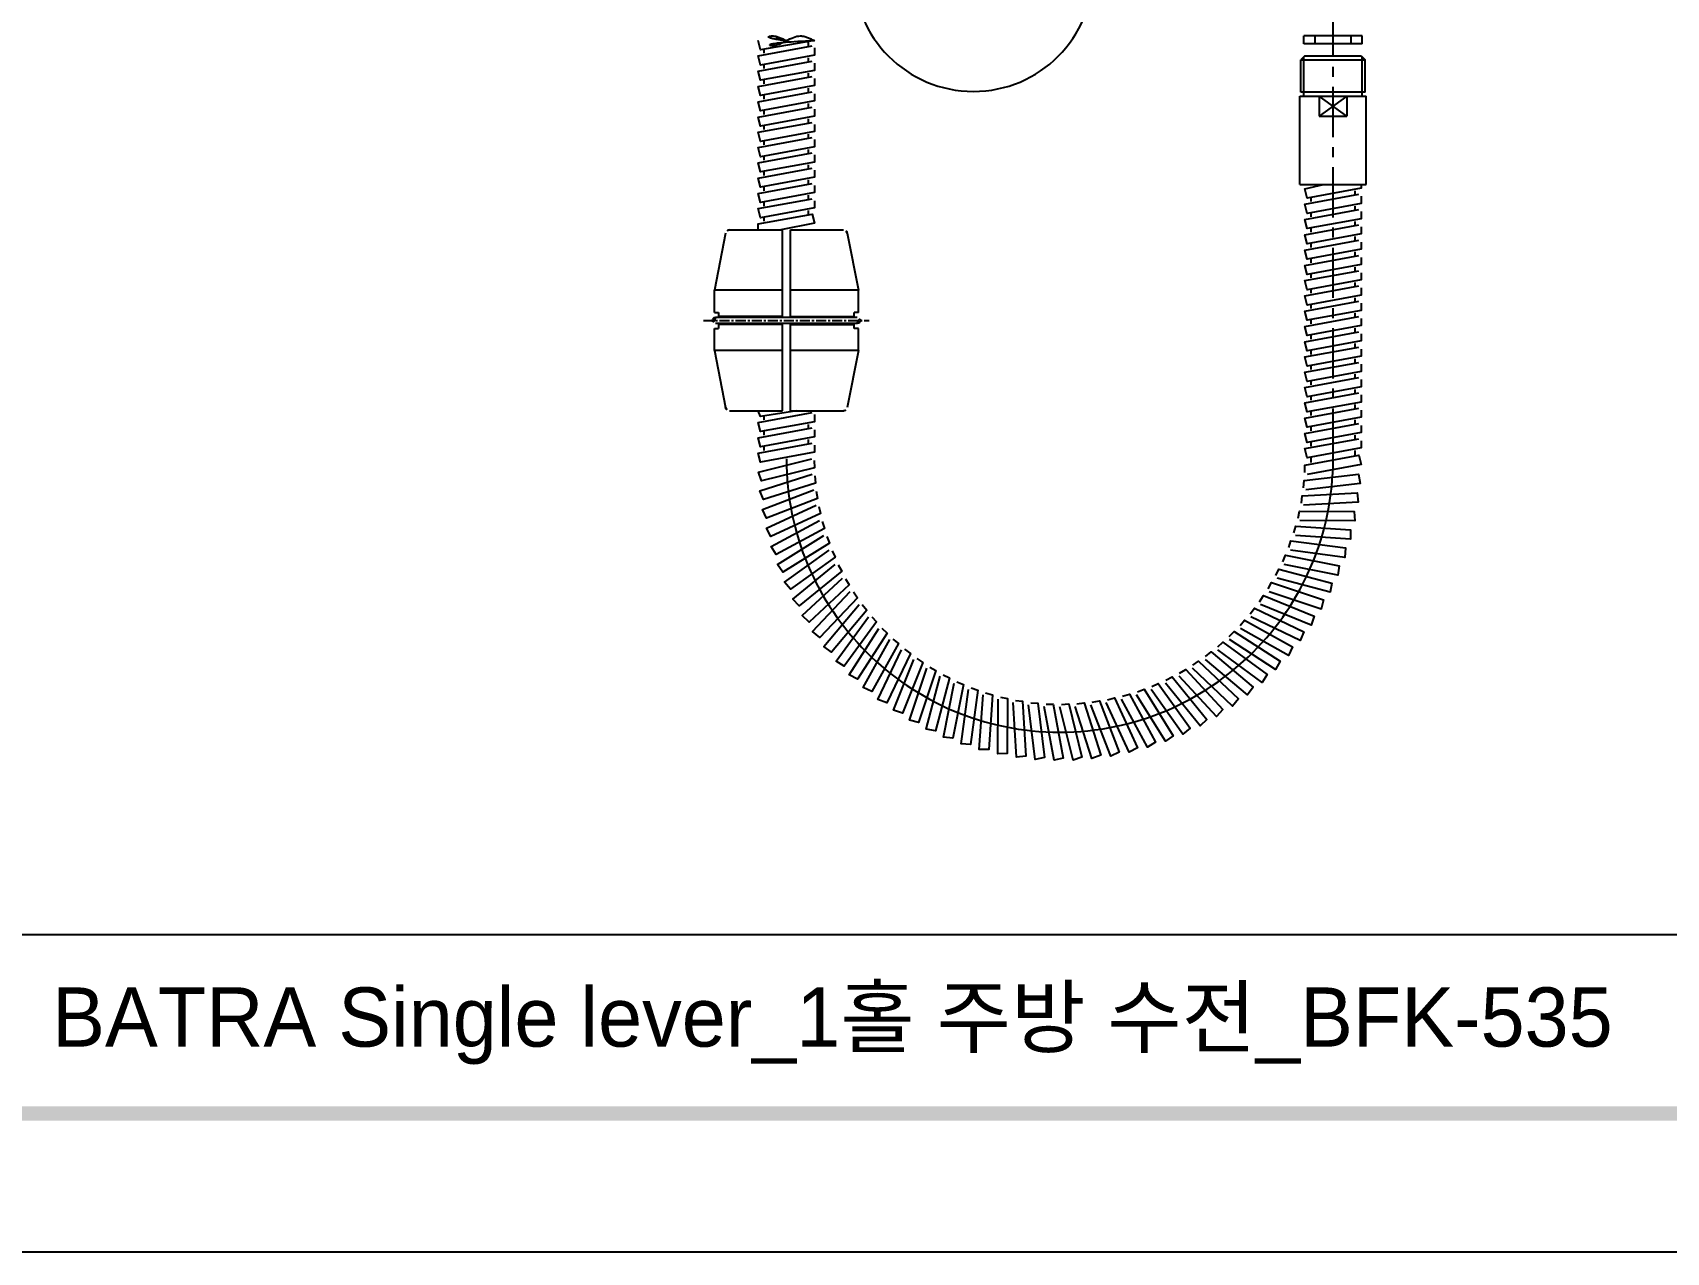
# Model space of a CAD drawing. Extents: x 16296660632 to 16296673174, y -37409619871 to -37409617131.
# Drawn here: x 16296672033.7 to 16296672440.2, y -37409618103.6 to -37409617800.2 of the extents above; entities that cross this region are included whole.
import ezdxf

# ---------------------------------------------------------------- set-up
doc = ezdxf.new("R2010")
doc.units = 0
doc.header["$LTSCALE"] = 10
doc.header["$MEASUREMENT"] = 0
doc.linetypes.add('CENTER', pattern=[2, 1.25, -0.25, 0.25, -0.25])
doc.linetypes.add('DIVIDE', pattern=[31.75, 12.7, -6.35, 0, -6.35, 0, -6.35])
doc.layers.get('0').update_dxf_attribs({"linetype": 'CONTINUOUS'})
for name, color, linetype in [('1', 7, 'CONTINUOUS'), ('17', 7, 'CONTINUOUS'), ('BODY', 7, 'CONTINUOUS')]:
    doc.layers.add(name, color=color, linetype=linetype)
doc.styles.add('Daelim Dimension', font='', dxfattribs={"height": 1})
doc.styles.get('Daelim Dimension').set_extended_font_data('나눔고딕')

msp = doc.modelspace()

# ---------------------------------------------------------------- hatches: boundary and pattern name
at = {"layer": '1'}
h = msp.add_hatch(dxfattribs=at)
h.set_pattern_fill('ANSI37', color=4, scale=10, style=0)
h.set_pattern_definition([(45, (16296650963.4751, -37409617016.5834), (-0.88388348, 0.88388348), []), (135, (16296650963.4751, -37409617016.5834), (-0.88388348, -0.88388348), [])])
h.paths.add_polyline_path([(16296672361.82608, -37409617800.931107), (16296672361.82608, -37409617802.931107), (16296672364.57608, -37409617802.931107), (16296672364.57608, -37409617800.931107)])
h.paths.add_polyline_path([(16296672350.07608, -37409617800.931107), (16296672350.07608, -37409617802.931107), (16296672352.82608, -37409617802.931107), (16296672352.82608, -37409617800.931107)])

# ---------------------------------------------------------------- linework, layer by layer
at = {"color": 5}
msp.add_line((16296671813.668039, -37409618024.490242), (16296672927.258329, -37409618024.490242), dxfattribs=at)
at = {"color": 2}
msp.add_lwpolyline([(16296671793.750851, -37409617131.239197), (16296673174.182779, -37409617131.239197), (16296673174.182779, -37409618103.587517), (16296671793.750851, -37409618103.587517)], close=True, dxfattribs=at)
at = {"ltscale": 0.5}
msp.add_lwpolyline([(16296671793.750851, -37409617131.239197), (16296673174.182779, -37409617131.239197), (16296673174.182779, -37409618103.587517), (16296671793.750851, -37409618103.587517)], close=True, dxfattribs=at)
at = {"color": 7, "linetype": 'DIVIDE', "ltscale": 0.5}
msp.add_open_spline([(16296672221.274429, -37409617802.171753), (16296672220.107759, -37409617801.571747), (16296672217.774429, -37409617800.371742), (16296672215.44109, -37409617801.571747), (16296672214.274429, -37409617802.171753)], degree=3, dxfattribs=at)
msp.add_spline([(16296672228.274429, -37409617802.171753), (16296672224.774429, -37409617800.971748), (16296672217.774429, -37409617803.371742), (16296672214.274429, -37409617802.171753)], degree=3, dxfattribs=at)
at = {"color": 5, "ltscale": 40}
msp.add_trace([(16296673157.80278, -37409618070.827553), (16296673154.265579, -37409618067.290337), (16296671810.13084, -37409618070.827553), (16296671813.668039, -37409618067.290337)], dxfattribs=at)
at = {"layer": '1', "color": 7}
for p, q in [((16296672350.07608, -37409617802.931107), (16296672350.07608, -37409617800.931107)), ((16296672364.57608, -37409617800.931107), (16296672350.07608, -37409617800.931107)), ((16296672352.82608, -37409617802.931107), (16296672352.82608, -37409617800.931107)), ((16296672361.82608, -37409617802.931107), (16296672361.82608, -37409617800.931107)), ((16296672364.57608, -37409617802.931107), (16296672364.57608, -37409617800.931107)), ((16296672215.774429, -37409617805.293556), (16296672215.774429, -37409617804.282066)), ((16296672226.774429, -37409617803.621559), (16296672226.774429, -37409617802.610077)), ((16296672226.774429, -37409617807.421562), (16296672226.774429, -37409617806.410072)), ((16296672350.32608, -37409617805.931107), (16296672349.32608, -37409617806.931107)), ((16296672364.57608, -37409617802.931107), (16296672350.07608, -37409617802.931107)), ((16296672350.32608, -37409617805.931107), (16296672364.32608, -37409617805.931107)), ((16296672364.32608, -37409617805.931107), (16296672365.32608, -37409617806.931107)), ((16296672215.774429, -37409617809.093559), (16296672215.774429, -37409617808.082077)), ((16296672226.774429, -37409617811.221558), (16296672226.774429, -37409617810.210083)), ((16296672349.32608, -37409617814.931107), (16296672349.32608, -37409617806.931107)), ((16296672365.32608, -37409617814.931107), (16296672365.32608, -37409617806.931107)), ((16296672215.774429, -37409617812.893562), (16296672215.774429, -37409617811.882072)), ((16296672226.774429, -37409617815.021561), (16296672226.774429, -37409617814.010071)), ((16296672215.774429, -37409617816.693558), (16296672215.774429, -37409617815.682083)), ((16296672226.774429, -37409617818.821564), (16296672226.774429, -37409617817.810066)), ((16296672349.07608, -37409617815.931107), (16296672365.57608, -37409617815.931107)), ((16296672349.07608, -37409617837.931107), (16296672349.07608, -37409617815.931107)), ((16296672365.32608, -37409617814.931107), (16296672349.32608, -37409617814.931107)), ((16296672350.07608, -37409617815.931107), (16296672350.07608, -37409617814.931107)), ((16296672353.889151, -37409617815.931107), (16296672353.889151, -37409617820.931107)), ((16296672360.76302, -37409617815.931107), (16296672360.76302, -37409617820.931107)), ((16296672364.57608, -37409617815.931107), (16296672364.57608, -37409617814.931107)), ((16296672365.57608, -37409617837.931107), (16296672365.57608, -37409617815.931107)), ((16296672215.774429, -37409617820.493561), (16296672215.774429, -37409617819.482071)), ((16296672226.774429, -37409617822.621559), (16296672226.774429, -37409617821.610077)), ((16296672353.889151, -37409617820.931107), (16296672360.76302, -37409617820.931107)), ((16296672215.774429, -37409617824.293556), (16296672215.774429, -37409617823.282066)), ((16296672226.774429, -37409617826.421562), (16296672226.774429, -37409617825.410072)), ((16296672215.774429, -37409617828.093559), (16296672215.774429, -37409617827.082077)), ((16296672226.774429, -37409617830.221558), (16296672226.774429, -37409617829.210083)), ((16296672215.774429, -37409617831.893562), (16296672215.774429, -37409617830.882072)), ((16296672215.774429, -37409617835.693558), (16296672215.774429, -37409617834.682083)), ((16296672226.774429, -37409617834.021561), (16296672226.774429, -37409617833.010071)), ((16296672215.774429, -37409617839.493561), (16296672215.774429, -37409617838.482071)), ((16296672226.774429, -37409617837.821564), (16296672226.774429, -37409617836.810066)), ((16296672349.07608, -37409617837.931107), (16296672365.57608, -37409617837.931107)), ((16296672215.774429, -37409617843.293556), (16296672215.774429, -37409617842.282066)), ((16296672226.774429, -37409617841.621559), (16296672226.774429, -37409617840.610077)), ((16296672351.82608, -37409617842.196777), (16296672351.82608, -37409617841.185303)), ((16296672362.82608, -37409617840.52478), (16296672362.82608, -37409617839.513298)), ((16296672215.774429, -37409617847.093559), (16296672215.774429, -37409617846.082077)), ((16296672226.774429, -37409617845.421562), (16296672226.774429, -37409617844.410072)), ((16296672351.82608, -37409617845.99678), (16296672351.82608, -37409617844.985298)), ((16296672362.82608, -37409617844.324783), (16296672362.82608, -37409617843.313293)), ((16296672206.11779, -37409617850.064148), (16296672203.37442, -37409617864.253967)), ((16296672207.099609, -37409617849.253967), (16296672220.274429, -37409617849.253967)), ((16296672220.274429, -37409617871.003967), (16296672220.274429, -37409617849.253967)), ((16296672222.274429, -37409617871.003967), (16296672222.274429, -37409617849.253967)), ((16296672222.274429, -37409617849.253967), (16296672235.44924, -37409617849.253967)), ((16296672236.431061, -37409617850.064148), (16296672239.174431, -37409617864.253967)), ((16296672351.82608, -37409617849.796783), (16296672351.82608, -37409617848.785294)), ((16296672362.82608, -37409617848.124779), (16296672362.82608, -37409617847.113297)), ((16296672362.82608, -37409617851.924782), (16296672362.82608, -37409617850.9133)), ((16296672351.82608, -37409617853.596779), (16296672351.82608, -37409617852.585297)), ((16296672362.82608, -37409617855.724777), (16296672362.82608, -37409617854.713287)), ((16296672351.82608, -37409617857.396782), (16296672351.82608, -37409617856.3853)), ((16296672362.82608, -37409617859.52478), (16296672362.82608, -37409617858.513298)), ((16296672351.82608, -37409617861.196777), (16296672351.82608, -37409617860.185303)), ((16296672362.82608, -37409617863.324783), (16296672362.82608, -37409617862.313293)), ((16296672220.274429, -37409617864.253967), (16296672203.37442, -37409617864.253967)), ((16296672203.37442, -37409617869.753967), (16296672203.37442, -37409617864.253967)), ((16296672239.174431, -37409617864.253967), (16296672222.274429, -37409617864.253967)), ((16296672239.174431, -37409617869.753967), (16296672239.174431, -37409617864.253967)), ((16296672351.82608, -37409617864.99678), (16296672351.82608, -37409617863.985298)), ((16296672362.82608, -37409617867.124779), (16296672362.82608, -37409617866.113297)), ((16296672203.37442, -37409617869.753967), (16296672204.37442, -37409617869.753967)), ((16296672221.274429, -37409617871.003967), (16296672203.62442, -37409617871.003967)), ((16296672204.37442, -37409617869.753967), (16296672204.37442, -37409617870.753967)), ((16296672220.274429, -37409617870.753967), (16296672204.37442, -37409617870.753967)), ((16296672238.924431, -37409617871.003967), (16296672221.274429, -37409617871.003967)), ((16296672222.274429, -37409617870.753967), (16296672238.174431, -37409617870.753967)), ((16296672239.174431, -37409617869.753967), (16296672238.174431, -37409617869.753967)), ((16296672238.174431, -37409617870.753967), (16296672238.174431, -37409617869.753967)), ((16296672351.82608, -37409617868.796783), (16296672351.82608, -37409617867.785294)), ((16296672362.82608, -37409617870.924782), (16296672362.82608, -37409617869.9133)), ((16296672203.37442, -37409617873.753967), (16296672204.37442, -37409617873.753967)), ((16296672203.37442, -37409617879.253967), (16296672203.37442, -37409617873.753967)), ((16296672221.274429, -37409617872.503967), (16296672203.62442, -37409617872.503967)), ((16296672220.274429, -37409617872.753967), (16296672204.37442, -37409617872.753967)), ((16296672204.37442, -37409617872.753967), (16296672204.37442, -37409617873.753967)), ((16296672220.274429, -37409617894.253967), (16296672220.274429, -37409617872.503967)), ((16296672238.924431, -37409617872.503967), (16296672221.274429, -37409617872.503967)), ((16296672222.274429, -37409617894.253967), (16296672222.274429, -37409617872.503967)), ((16296672222.274429, -37409617872.753967), (16296672238.174431, -37409617872.753967)), ((16296672238.174431, -37409617873.753967), (16296672238.174431, -37409617872.753967)), ((16296672239.174431, -37409617873.753967), (16296672238.174431, -37409617873.753967)), ((16296672239.174431, -37409617879.253967), (16296672239.174431, -37409617873.753967)), ((16296672351.82608, -37409617872.596779), (16296672351.82608, -37409617871.585297)), ((16296672351.82608, -37409617876.396782), (16296672351.82608, -37409617875.3853)), ((16296672362.82608, -37409617874.724777), (16296672362.82608, -37409617873.713287)), ((16296672220.274429, -37409617879.253967), (16296672203.37442, -37409617879.253967)), ((16296672203.37442, -37409617879.253967), (16296672206.11779, -37409617893.443787)), ((16296672239.174431, -37409617879.253967), (16296672222.274429, -37409617879.253967)), ((16296672239.174431, -37409617879.253967), (16296672236.431061, -37409617893.443787)), ((16296672351.82608, -37409617880.196777), (16296672351.82608, -37409617879.185303)), ((16296672362.82608, -37409617878.52478), (16296672362.82608, -37409617877.513298)), ((16296672351.82608, -37409617883.99678), (16296672351.82608, -37409617882.985298)), ((16296672362.82608, -37409617882.324783), (16296672362.82608, -37409617881.313293)), ((16296672351.82608, -37409617887.796783), (16296672351.82608, -37409617886.785294)), ((16296672362.82608, -37409617886.124779), (16296672362.82608, -37409617885.113297)), ((16296672351.82608, -37409617891.596779), (16296672351.82608, -37409617890.585297)), ((16296672362.82608, -37409617889.924782), (16296672362.82608, -37409617888.9133)), ((16296672207.099609, -37409617894.253967), (16296672220.274429, -37409617894.253967)), ((16296672215.774429, -37409617896.493561), (16296672215.774429, -37409617895.482071)), ((16296672222.274429, -37409617894.253967), (16296672235.44924, -37409617894.253967)), ((16296672351.82608, -37409617895.396782), (16296672351.82608, -37409617894.3853)), ((16296672362.82608, -37409617893.724777), (16296672362.82608, -37409617892.713287)), ((16296672215.774429, -37409617900.293556), (16296672215.774429, -37409617899.282066)), ((16296672226.774429, -37409617898.621559), (16296672226.774429, -37409617897.610077)), ((16296672351.82608, -37409617899.196777), (16296672351.82608, -37409617898.185303)), ((16296672362.82608, -37409617897.52478), (16296672362.82608, -37409617896.513298)), ((16296672215.774429, -37409617904.093559), (16296672215.774429, -37409617903.082077)), ((16296672226.774429, -37409617902.421562), (16296672226.774429, -37409617901.410072)), ((16296672351.82608, -37409617902.99678), (16296672351.82608, -37409617901.985298)), ((16296672362.82608, -37409617901.324783), (16296672362.82608, -37409617900.313293)), ((16296672351.82608, -37409617907.123108), (16296672351.82608, -37409617905.785294)), ((16296672362.82608, -37409617905.451111), (16296672362.82608, -37409617904.113297))]:
    msp.add_line(p, q, dxfattribs=at)
at = {"layer": '1', "color": 3}
for p, q in [((16296672350.07608, -37409617814.931107), (16296672350.07608, -37409617806.181107)), ((16296672364.57608, -37409617814.931107), (16296672364.57608, -37409617806.181107)), ((16296672360.76302, -37409617815.931107), (16296672353.889151, -37409617820.931107)), ((16296672360.76302, -37409617820.931107), (16296672353.889151, -37409617815.931107))]:
    msp.add_line(p, q, dxfattribs=at)
at = {"layer": '1', "color": 7}
for points in [[(16296672228.23341, -37409617802.15065, -0.2585644401), (16296672227.84956, -37409617802.446663), (16296672214.84956, -37409617804.422653, -0.4591178645), (16296672214.274429, -37409617803.928329), (16296672214.274429, -37409617802.151299)], [(16296672364.32608, -37409617837.931107), (16296672364.32608, -37409617838.855553, -0.3706911886), (16296672363.90122, -37409617839.349876), (16296672350.90122, -37409617841.325867, -0.4591178645), (16296672350.32608, -37409617840.831551), (16296672350.32608, -37409617839.054527, -0.3706911886), (16296672350.75095, -37409617838.560204), (16296672354.88974, -37409617837.931107)], [(16296672214.274429, -37409617849.253967), (16296672214.274429, -37409617847.751297, -0.3706911886), (16296672214.699289, -37409617847.256981), (16296672227.699289, -37409617845.280983, -0.4591178645), (16296672228.274429, -37409617845.775299), (16296672228.274429, -37409617847.55233, -0.3706911886), (16296672227.84956, -37409617848.046654), (16296672219.906719, -37409617849.253967)], [(16296672223.85409, -37409617894.253967), (16296672214.84956, -37409617895.62265, -0.4591178645), (16296672214.274429, -37409617895.128326), (16296672214.274429, -37409617894.253967)]]:
    msp.add_lwpolyline(points, format="xyb", dxfattribs=at)
for points in [[(16296672228.274429, -37409617803.975304), (16296672228.274429, -37409617805.752327, -0.3706911886), (16296672227.84956, -37409617806.246651), (16296672214.84956, -37409617808.222656, -0.4591178645), (16296672214.274429, -37409617807.728333), (16296672214.274429, -37409617805.951302, -0.3706911886), (16296672214.699289, -37409617805.456978), (16296672227.699289, -37409617803.48098, -0.4591178645)], [(16296672228.274429, -37409617807.775299), (16296672228.274429, -37409617809.55233, -0.3706911886), (16296672227.84956, -37409617810.046654), (16296672214.84956, -37409617812.022652, -0.4591178645), (16296672214.274429, -37409617811.528328), (16296672214.274429, -37409617809.751297, -0.3706911886), (16296672214.699289, -37409617809.256981), (16296672227.699289, -37409617807.280983, -0.4591178645)], [(16296672228.274429, -37409617811.575302), (16296672228.274429, -37409617813.352333, -0.3706911886), (16296672227.84956, -37409617813.846649), (16296672214.84956, -37409617815.822647, -0.4591178645), (16296672214.274429, -37409617815.328331), (16296672214.274429, -37409617813.5513, -0.3706911886), (16296672214.699289, -37409617813.056976), (16296672227.699289, -37409617811.080978, -0.4591178645)], [(16296672228.274429, -37409617815.375313), (16296672228.274429, -37409617817.152328, -0.3706911886), (16296672227.84956, -37409617817.646652), (16296672214.84956, -37409617819.62265, -0.4591178645), (16296672214.274429, -37409617819.128326), (16296672214.274429, -37409617817.351303, -0.3706911886), (16296672214.699289, -37409617816.856979), (16296672227.699289, -37409617814.880981, -0.4591178645)], [(16296672228.274429, -37409617822.975304), (16296672228.274429, -37409617824.752327, -0.3706911886), (16296672227.84956, -37409617825.246651), (16296672214.84956, -37409617827.222656, -0.4591178645), (16296672214.274429, -37409617826.728333), (16296672214.274429, -37409617824.951302, -0.3706911886), (16296672214.699289, -37409617824.456978), (16296672227.699289, -37409617822.48098, -0.4591178645)], [(16296672228.274429, -37409617819.175301), (16296672228.274429, -37409617820.952332, -0.3706911886), (16296672227.84956, -37409617821.446663), (16296672214.84956, -37409617823.422653, -0.4591178645), (16296672214.274429, -37409617822.928329), (16296672214.274429, -37409617821.151299, -0.3706911886), (16296672214.699289, -37409617820.656982), (16296672227.699289, -37409617818.680977, -0.4591178645)], [(16296672228.274429, -37409617826.775299), (16296672228.274429, -37409617828.55233, -0.3706911886), (16296672227.84956, -37409617829.046654), (16296672214.84956, -37409617831.022652, -0.4591178645), (16296672214.274429, -37409617830.528328), (16296672214.274429, -37409617828.751297, -0.3706911886), (16296672214.699289, -37409617828.256981), (16296672227.699289, -37409617826.280983, -0.4591178645)], [(16296672228.274429, -37409617830.575302), (16296672228.274429, -37409617832.352333, -0.3706911886), (16296672227.84956, -37409617832.846649), (16296672214.84956, -37409617834.822647, -0.4591178645), (16296672214.274429, -37409617834.328331), (16296672214.274429, -37409617832.5513, -0.3706911886), (16296672214.699289, -37409617832.056976), (16296672227.699289, -37409617830.080978, -0.4591178645)], [(16296672228.274429, -37409617834.375313), (16296672228.274429, -37409617836.152328, -0.3706911886), (16296672227.84956, -37409617836.646652), (16296672214.84956, -37409617838.62265, -0.4591178645), (16296672214.274429, -37409617838.128326), (16296672214.274429, -37409617836.351303, -0.3706911886), (16296672214.699289, -37409617835.856979), (16296672227.699289, -37409617833.880981, -0.4591178645)], [(16296672228.274429, -37409617838.175301), (16296672228.274429, -37409617839.952332, -0.3706911886), (16296672227.84956, -37409617840.446663), (16296672214.84956, -37409617842.422653, -0.4591178645), (16296672214.274429, -37409617841.928329), (16296672214.274429, -37409617840.151299, -0.3706911886), (16296672214.699289, -37409617839.656982), (16296672227.699289, -37409617837.680977, -0.4591178645)], [(16296672228.274429, -37409617841.975304), (16296672228.274429, -37409617843.752327, -0.3706911886), (16296672227.84956, -37409617844.246651), (16296672214.84956, -37409617846.222656, -0.4591178645), (16296672214.274429, -37409617845.728333), (16296672214.274429, -37409617843.951302, -0.3706911886), (16296672214.699289, -37409617843.456978), (16296672227.699289, -37409617841.48098, -0.4591178645)], [(16296672364.32608, -37409617840.878517), (16296672364.32608, -37409617842.655563, -0.3706911886), (16296672363.90122, -37409617843.149872), (16296672350.90122, -37409617845.125877, -0.4591178645), (16296672350.32608, -37409617844.631554), (16296672350.32608, -37409617842.854523, -0.3706911886), (16296672350.75095, -37409617842.360207), (16296672363.75095, -37409617840.384201, -0.4591178645)], [(16296672364.32608, -37409617844.678528), (16296672364.32608, -37409617846.455551, -0.3706911886), (16296672363.90122, -37409617846.949867), (16296672350.90122, -37409617848.925873, -0.4591178645), (16296672350.32608, -37409617848.431557), (16296672350.32608, -37409617846.654533, -0.3706911886), (16296672350.75095, -37409617846.160202), (16296672363.75095, -37409617844.184196, -0.4591178645)], [(16296672364.32608, -37409617848.478523), (16296672364.32608, -37409617850.255547, -0.3706911886), (16296672363.90122, -37409617850.749878), (16296672350.90122, -37409617852.725883, -0.4591178645), (16296672350.32608, -37409617852.231552), (16296672350.32608, -37409617850.454529, -0.3706911886), (16296672350.75095, -37409617849.960213), (16296672363.75095, -37409617847.9842, -0.4591178645)], [(16296672364.32608, -37409617852.278526), (16296672364.32608, -37409617854.05555, -0.3706911886), (16296672363.90122, -37409617854.549873), (16296672350.90122, -37409617856.525879, -0.4591178645), (16296672350.32608, -37409617856.031563), (16296672350.32608, -37409617854.254517, -0.3706911886), (16296672350.75095, -37409617853.760201), (16296672363.75095, -37409617851.784203, -0.4591178645)], [(16296672364.32608, -37409617856.078522), (16296672364.32608, -37409617857.855553, -0.3706911886), (16296672363.90122, -37409617858.349876), (16296672350.90122, -37409617860.325867, -0.4591178645), (16296672350.32608, -37409617859.831551), (16296672350.32608, -37409617858.054527, -0.3706911886), (16296672350.75095, -37409617857.560204), (16296672363.75095, -37409617855.584213, -0.4591178645)], [(16296672364.32608, -37409617859.878517), (16296672364.32608, -37409617861.655563, -0.3706911886), (16296672363.90122, -37409617862.149872), (16296672350.90122, -37409617864.125877, -0.4591178645), (16296672350.32608, -37409617863.631554), (16296672350.32608, -37409617861.854523, -0.3706911886), (16296672350.75095, -37409617861.360207), (16296672363.75095, -37409617859.384201, -0.4591178645)], [(16296672364.32608, -37409617863.678528), (16296672364.32608, -37409617865.455551, -0.3706911886), (16296672363.90122, -37409617865.949867), (16296672350.90122, -37409617867.925873, -0.4591178645), (16296672350.32608, -37409617867.431557), (16296672350.32608, -37409617865.654533, -0.3706911886), (16296672350.75095, -37409617865.160202), (16296672363.75095, -37409617863.184196, -0.4591178645)], [(16296672364.32608, -37409617867.478523), (16296672364.32608, -37409617869.255547, -0.3706911886), (16296672363.90122, -37409617869.749878), (16296672350.90122, -37409617871.725883, -0.4591178645), (16296672350.32608, -37409617871.231552), (16296672350.32608, -37409617869.454529, -0.3706911886), (16296672350.75095, -37409617868.960213), (16296672363.75095, -37409617866.9842, -0.4591178645)], [(16296672364.32608, -37409617871.278526), (16296672364.32608, -37409617873.05555, -0.3706911886), (16296672363.90122, -37409617873.549873), (16296672350.90122, -37409617875.525879, -0.4591178645), (16296672350.32608, -37409617875.031563), (16296672350.32608, -37409617873.254517, -0.3706911886), (16296672350.75095, -37409617872.760201), (16296672363.75095, -37409617870.784203, -0.4591178645)], [(16296672364.32608, -37409617875.078522), (16296672364.32608, -37409617876.855553, -0.3706911886), (16296672363.90122, -37409617877.349876), (16296672350.90122, -37409617879.325867, -0.4591178645), (16296672350.32608, -37409617878.831551), (16296672350.32608, -37409617877.054527, -0.3706911886), (16296672350.75095, -37409617876.560204), (16296672363.75095, -37409617874.584213, -0.4591178645)], [(16296672364.32608, -37409617878.878517), (16296672364.32608, -37409617880.655563, -0.3706911886), (16296672363.90122, -37409617881.149872), (16296672350.90122, -37409617883.125877, -0.4591178645), (16296672350.32608, -37409617882.631554), (16296672350.32608, -37409617880.854523, -0.3706911886), (16296672350.75095, -37409617880.360207), (16296672363.75095, -37409617878.384201, -0.4591178645)], [(16296672364.32608, -37409617882.678528), (16296672364.32608, -37409617884.455551, -0.3706911886), (16296672363.90122, -37409617884.949867), (16296672350.90122, -37409617886.925873, -0.4591178645), (16296672350.32608, -37409617886.431557), (16296672350.32608, -37409617884.654533, -0.3706911886), (16296672350.75095, -37409617884.160202), (16296672363.75095, -37409617882.184196, -0.4591178645)], [(16296672364.32608, -37409617886.478523), (16296672364.32608, -37409617888.255547, -0.3706911886), (16296672363.90122, -37409617888.749878), (16296672350.90122, -37409617890.725883, -0.4591178645), (16296672350.32608, -37409617890.231552), (16296672350.32608, -37409617888.454529, -0.3706911886), (16296672350.75095, -37409617887.960213), (16296672363.75095, -37409617885.9842, -0.4591178645)], [(16296672364.32608, -37409617890.278526), (16296672364.32608, -37409617892.05555, -0.3706911886), (16296672363.90122, -37409617892.549873), (16296672350.90122, -37409617894.525879, -0.4591178645), (16296672350.32608, -37409617894.031563), (16296672350.32608, -37409617892.254517, -0.3706911886), (16296672350.75095, -37409617891.760201), (16296672363.75095, -37409617889.784203, -0.4591178645)], [(16296672228.274429, -37409617895.175301), (16296672228.274429, -37409617896.952332, -0.3706911886), (16296672227.84956, -37409617897.446663), (16296672214.84956, -37409617899.422653, -0.4591178645), (16296672214.274429, -37409617898.928329), (16296672214.274429, -37409617897.151299, -0.3706911886), (16296672214.699289, -37409617896.656982), (16296672227.699289, -37409617894.680977, -0.4591178645)], [(16296672364.32608, -37409617894.078522), (16296672364.32608, -37409617895.855553, -0.3706911886), (16296672363.90122, -37409617896.349876), (16296672350.90122, -37409617898.325867, -0.4591178645), (16296672350.32608, -37409617897.831551), (16296672350.32608, -37409617896.054527, -0.3706911886), (16296672350.75095, -37409617895.560204), (16296672363.75095, -37409617893.584213, -0.4591178645)], [(16296672228.274429, -37409617898.975304), (16296672228.274429, -37409617900.752327, -0.3706911886), (16296672227.84956, -37409617901.246651), (16296672214.84956, -37409617903.222656, -0.4591178645), (16296672214.274429, -37409617902.728333), (16296672214.274429, -37409617900.951302, -0.3706911886), (16296672214.699289, -37409617900.456978), (16296672227.699289, -37409617898.48098, -0.4591178645)], [(16296672364.32608, -37409617897.878517), (16296672364.32608, -37409617899.655563, -0.3706911886), (16296672363.90122, -37409617900.149872), (16296672350.90122, -37409617902.125877, -0.4591178645), (16296672350.32608, -37409617901.631554), (16296672350.32608, -37409617899.854523, -0.3706911886), (16296672350.75095, -37409617899.360207), (16296672363.75095, -37409617897.384201, -0.4591178645)], [(16296672228.274429, -37409617902.775299), (16296672228.274429, -37409617904.55233, -0.3706911886), (16296672227.84956, -37409617905.046654), (16296672214.84956, -37409617907.022652, -0.4591178645), (16296672214.274429, -37409617906.528328), (16296672214.274429, -37409617904.751297, -0.3706911886), (16296672214.699289, -37409617904.256981), (16296672227.699289, -37409617902.280983, -0.4591178645)], [(16296672364.32608, -37409617901.678528), (16296672364.32608, -37409617903.455551, -0.3706911886), (16296672363.90122, -37409617903.949867), (16296672350.90122, -37409617905.925873, -0.4591178645), (16296672350.32608, -37409617905.431557), (16296672350.32608, -37409617903.654533, -0.3706911886), (16296672350.75095, -37409617903.160202), (16296672363.75095, -37409617901.184196, -0.4591178645)], [(16296672228.1819, -37409617906.613838), (16296672228.293489, -37409617908.38736, -0.3706911886), (16296672227.900499, -37409617908.907387), (16296672215.05023, -37409617911.695763, -0.4591178645), (16296672214.445181, -37409617911.238533), (16296672214.333599, -37409617909.464996, -0.3706911886), (16296672214.726589, -37409617908.944977), (16296672227.57686, -37409617906.156601, -0.4591178645)], [(16296672350.32608, -37409617909.557877), (16296672350.32608, -37409617907.780853, -0.3706911886), (16296672350.75095, -37409617907.28653), (16296672363.75095, -37409617905.310532, -0.4591178645), (16296672364.32608, -37409617905.804863), (16296672364.32608, -37409617907.581879, -0.3706911886), (16296672363.90122, -37409617908.076202), (16296672350.90122, -37409617910.0522, -0.4591178645)], [(16296672228.330589, -37409617910.450607), (16296672228.55331, -37409617912.213623, -0.3706911886), (16296672228.19375, -37409617912.757301), (16296672215.543921, -37409617916.347054, -0.4591178645), (16296672214.91136, -37409617915.928711), (16296672214.688641, -37409617914.165703, -0.3706911886), (16296672215.048201, -37409617913.622017), (16296672227.69803, -37409617910.032257, -0.4591178645)], [(16296672349.99272, -37409617913.383034), (16296672350.1043, -37409617911.609512, -0.3706911886), (16296672350.55937, -37409617911.142838), (16296672363.657789, -37409617909.987007, -0.4591178645), (16296672364.20075, -37409617910.516479), (16296672364.08917, -37409617912.290001, -0.3706911886), (16296672363.634109, -37409617912.756668), (16296672350.53569, -37409617913.912491, -0.4591178645)], [(16296672228.7199, -37409617914.27047), (16296672229.052879, -37409617916.016022, -0.3706911886), (16296672228.72817, -37409617916.5812), (16296672216.328699, -37409617920.95816, -0.4591178645), (16296672215.67112, -37409617920.58036), (16296672215.33814, -37409617918.834808, -0.3706911886), (16296672215.662849, -37409617918.26963), (16296672228.062321, -37409617913.892677, -0.4591178645)], [(16296672349.41984, -37409617917.179703), (16296672349.642559, -37409617915.416687, -0.3706911886), (16296672350.12602, -37409617914.979523), (16296672363.271179, -37409617914.648422, -0.4591178645), (16296672363.779819, -37409617915.210938), (16296672363.5571, -37409617916.973953, -0.3706911886), (16296672363.073629, -37409617917.411133), (16296672349.92848, -37409617917.74221, -0.4591178645)], [(16296672229.34828, -37409617918.05835), (16296672229.790211, -37409617919.779549, -0.3706911886), (16296672229.501631, -37409617920.364014), (16296672217.401461, -37409617925.510887, -0.4591178645), (16296672216.72146, -37409617925.175133), (16296672216.27953, -37409617923.453934, -0.3706911886), (16296672216.56811, -37409617922.869476), (16296672228.66828, -37409617917.722588, -0.4591178645)], [(16296672348.60969, -37409617920.932907), (16296672348.942671, -37409617919.187363, -0.3706911886), (16296672349.452629, -37409617918.781403), (16296672362.59263, -37409617919.27636, -0.4591178645), (16296672363.064951, -37409617919.869698), (16296672362.73197, -37409617921.61525, -0.3706911886), (16296672362.22201, -37409617922.021202), (16296672349.08201, -37409617921.526253, -0.4591178645)], [(16296672230.21328, -37409617921.799301), (16296672230.762409, -37409617923.489357, -0.3706911886), (16296672230.511089, -37409617924.090767), (16296672218.757971, -37409617929.987282, -0.4591178645), (16296672218.058229, -37409617929.694893), (16296672217.5091, -37409617928.004829, -0.3706911886), (16296672217.76042, -37409617927.403412), (16296672229.513531, -37409617921.506897, -0.4591178645)], [(16296672347.56547, -37409617924.627853), (16296672348.007389, -37409617922.906647, -0.3706911886), (16296672348.54184, -37409617922.533508), (16296672361.62484, -37409617923.852562, -0.4591178645), (16296672362.058969, -37409617924.47438), (16296672361.617041, -37409617926.19558, -0.3706911886), (16296672361.08259, -37409617926.56871), (16296672347.999599, -37409617925.249657, -0.4591178645)], [(16296672231.31146, -37409617925.478554), (16296672231.96562, -37409617927.130798, -0.3706911886), (16296672231.752569, -37409617927.746811), (16296672220.392891, -37409617934.369667, -0.4591178645), (16296672219.67617, -37409617934.12178), (16296672219.021999, -37409617932.469543, -0.3706911886), (16296672219.23506, -37409617931.853531), (16296672230.59474, -37409617925.230667, -0.4591178645)], [(16296672346.2913, -37409617928.249924), (16296672346.840429, -37409617926.55986, -0.3706911886), (16296672347.397261, -37409617926.221024), (16296672360.371611, -37409617928.358963, -0.4591178645), (16296672360.765841, -37409617929.006813), (16296672360.216709, -37409617930.696869, -0.3706911886), (16296672359.659889, -37409617931.035713), (16296672346.685539, -37409617928.897774, -0.4591178645)], [(16296672232.638491, -37409617929.081596), (16296672233.395109, -37409617930.689499, -0.3706911886), (16296672233.221161, -37409617931.317673), (16296672222.299749, -37409617938.640739, -0.4591178645), (16296672221.568871, -37409617938.438347), (16296672220.81225, -37409617936.830437, -0.3706911886), (16296672220.98621, -37409617936.202271), (16296672231.907619, -37409617928.879204, -0.4591178645)], [(16296672234.18915, -37409617932.5942), (16296672235.04524, -37409617934.151421, -0.3706911886), (16296672234.91107, -37409617934.789284), (16296672224.471029, -37409617942.783661, -0.4591178645), (16296672223.728889, -37409617942.627563), (16296672222.872801, -37409617941.070343, -0.3706911886), (16296672223.006969, -37409617940.43248), (16296672233.44701, -37409617932.438103, -0.4591178645)], [(16296672344.792219, -37409617931.784843), (16296672345.44639, -37409617930.132599, -0.3706911886), (16296672346.02339, -37409617929.829391), (16296672358.8379, -37409617932.777771, -0.4591178645), (16296672359.19067, -37409617933.449097), (16296672358.536501, -37409617935.101341, -0.3706911886), (16296672357.959511, -37409617935.404549), (16296672345.145, -37409617932.456169, -0.4591178645)], [(16296672235.9573, -37409617936.002502), (16296672236.909479, -37409617937.502899, -0.3706911886), (16296672236.81563, -37409617938.147926), (16296672226.898161, -37409617946.782066, -0.4591178645), (16296672226.14768, -37409617946.672867), (16296672225.195499, -37409617945.17247, -0.3706911886), (16296672225.289351, -37409617944.527451), (16296672235.20682, -37409617935.893311, -0.4591178645)], [(16296672343.074141, -37409617935.218658), (16296672343.830759, -37409617933.610764, -0.3706911886), (16296672344.425659, -37409617933.344383), (16296672357.029751, -37409617937.091568, -0.4591178645), (16296672357.33968, -37409617937.783722), (16296672356.583059, -37409617939.391617, -0.3706911886), (16296672355.988159, -37409617939.657997), (16296672343.38406, -37409617935.910812, -0.4591178645)], [(16296672237.93597, -37409617939.29306), (16296672238.98048, -37409617940.730713, -0.3706911886), (16296672238.92732, -37409617941.380363), (16296672229.57156, -37409617950.620178, -0.4591178645), (16296672228.81571, -37409617950.558319), (16296672227.7712, -37409617949.120667, -0.3706911886), (16296672227.82436, -37409617948.471031), (16296672237.18012, -37409617939.231209, -0.4591178645)], [(16296672339.008921, -37409617941.729233), (16296672339.9611, -37409617940.228828, -0.3706911886), (16296672340.5847, -37409617940.039124), (16296672352.619749, -37409617945.336472, -0.4591178645), (16296672352.84049, -37409617946.062012), (16296672351.888309, -37409617947.562408, -0.3706911886), (16296672351.264709, -37409617947.752129), (16296672339.22966, -37409617942.454773, -0.4591178645)], [(16296672341.143829, -37409617938.537819), (16296672341.99992, -37409617936.980598, -0.3706911886), (16296672342.610371, -37409617936.752098), (16296672354.954309, -37409617941.28331, -0.4591178645), (16296672355.22016, -37409617941.993568), (16296672354.364071, -37409617943.550789, -0.3706911886), (16296672353.75362, -37409617943.779289), (16296672341.409691, -37409617939.24807, -0.4591178645)], [(16296672240.117359, -37409617942.452888), (16296672241.25008, -37409617943.822113, -0.3706911886), (16296672241.23781, -37409617944.473808), (16296672232.48068, -37409617954.282852, -0.4591178645), (16296672231.722441, -37409617954.268578), (16296672230.58972, -37409617952.899353, -0.3706911886), (16296672230.60199, -37409617952.247658), (16296672239.35911, -37409617942.438606, -0.4591178645)], [(16296672336.677839, -37409617944.780281), (16296672337.722349, -37409617943.342644, -0.3706911886), (16296672338.35663, -37409617943.192451), (16296672350.035311, -37409617949.235039, -0.4591178645), (16296672350.210051, -37409617949.973007), (16296672349.165541, -37409617951.41066, -0.3706911886), (16296672348.53126, -37409617951.560837), (16296672336.852579, -37409617945.518257, -0.4591178645)], [(16296672242.49284, -37409617945.469513), (16296672243.709299, -37409617946.7649, -0.3706911886), (16296672243.73798, -37409617947.416077), (16296672235.61405, -37409617957.755638, -0.4591178645), (16296672234.856409, -37409617957.789001), (16296672233.63995, -37409617956.493607, -0.3706911886), (16296672233.611271, -37409617955.842422), (16296672241.735201, -37409617945.502869, -0.4591178645)], [(16296672245.053061, -37409617948.331009), (16296672246.34845, -37409617949.54747, -0.3706911886), (16296672246.417959, -37409617950.195557), (16296672238.95929, -37409617961.024834, -0.4591178645), (16296672238.20524, -37409617961.105698), (16296672236.90984, -37409617959.889236, -0.3706911886), (16296672236.84033, -37409617959.241127), (16296672244.299, -37409617948.41188, -0.4591178645)], [(16296672334.159781, -37409617947.678963), (16296672335.2925, -37409617946.309731, -0.3706911886), (16296672335.93495, -37409617946.199661), (16296672347.21117, -37409617952.963654, -0.4591178645), (16296672347.33923, -37409617953.711128), (16296672346.206511, -37409617955.080353, -0.3706911886), (16296672345.56406, -37409617955.190407), (16296672334.28783, -37409617948.426437, -0.4591178645)], [(16296672247.787889, -37409617951.026123), (16296672249.15712, -37409617952.158836, -0.3706911886), (16296672249.267179, -37409617952.801277), (16296672242.503201, -37409617964.077507, -0.4591178645), (16296672241.75572, -37409617964.205566), (16296672240.38649, -37409617963.072853, -0.3706911886), (16296672240.27643, -37409617962.430389), (16296672247.040409, -37409617951.154167, -0.4591178645)], [(16296672328.60317, -37409617952.974007), (16296672329.898569, -37409617951.757553, -0.3706911886), (16296672330.549749, -37409617951.728867), (16296672340.889299, -37409617959.852798, -0.4591178645), (16296672340.92267, -37409617960.610443), (16296672339.62727, -37409617961.826897, -0.3706911886), (16296672338.97608, -37409617961.855583), (16296672328.63653, -37409617953.731644, -0.4591178645)], [(16296672331.46467, -37409617950.413788), (16296672332.681129, -37409617949.118393, -0.3706911886), (16296672333.329229, -37409617949.048882), (16296672344.158489, -37409617956.507553, -0.4591178645), (16296672344.239361, -37409617957.261612), (16296672343.0229, -37409617958.557007, -0.3706911886), (16296672342.3748, -37409617958.626511), (16296672331.54554, -37409617951.167847, -0.4591178645)], [(16296672250.68656, -37409617953.544167), (16296672252.12421, -37409617954.588676, -0.3706911886), (16296672252.274389, -37409617955.222961), (16296672246.2318, -37409617966.901649, -0.4591178645), (16296672245.49383, -37409617967.076393), (16296672244.056179, -37409617966.031883, -0.3706911886), (16296672243.906, -37409617965.397598), (16296672249.948589, -37409617953.718918, -0.4591178645)], [(16296672253.737619, -37409617955.875259), (16296672255.23801, -37409617956.827438, -0.3706911886), (16296672255.427731, -37409617957.451027), (16296672250.130369, -37409617969.486092, -0.4591178645), (16296672249.404831, -37409617969.706833), (16296672247.90444, -37409617968.754646, -0.3706911886), (16296672247.71472, -37409617968.13105), (16296672253.012079, -37409617956.095993, -0.4591178645)], [(16296672322.426729, -37409617957.530884), (16296672323.86437, -37409617956.486366, -0.3706911886), (16296672324.514021, -37409617956.539528), (16296672333.753839, -37409617965.895287, -0.4591178645), (16296672333.69198, -37409617966.651138), (16296672332.254339, -37409617967.695648, -0.3706911886), (16296672331.604691, -37409617967.642479), (16296672322.36487, -37409617958.286728, -0.4591178645)], [(16296672325.58655, -37409617955.349487), (16296672326.95577, -37409617954.216766, -0.3706911886), (16296672327.60747, -37409617954.229042), (16296672337.416519, -37409617962.98616, -0.4591178645), (16296672337.402241, -37409617963.744408), (16296672336.03302, -37409617964.877129, -0.3706911886), (16296672335.381321, -37409617964.864853), (16296672325.572269, -37409617956.107727, -0.4591178645)], [(16296672256.929029, -37409617958.01017), (16296672258.48625, -37409617958.866257, -0.3706911886), (16296672258.71475, -37409617959.476707), (16296672254.183531, -37409617971.820641, -0.4591178645), (16296672253.47328, -37409617972.086487), (16296672251.916059, -37409617971.230408, -0.3706911886), (16296672251.687559, -37409617970.619957), (16296672256.218781, -37409617958.276016, -0.4591178645)], [(16296672260.24819, -37409617959.940483), (16296672261.856091, -37409617960.697098, -0.3706911886), (16296672262.122471, -37409617961.291992), (16296672258.37528, -37409617973.896088, -0.4591178645), (16296672257.683121, -37409617974.206009), (16296672256.07522, -37409617973.449387, -0.3706911886), (16296672255.80884, -37409617972.854492), (16296672259.55603, -37409617960.250397, -0.4591178645)], [(16296672315.727859, -37409617961.277702), (16296672317.285089, -37409617960.421608, -0.3706911886), (16296672317.922939, -37409617960.555779), (16296672325.91732, -37409617970.995819, -0.4591178645), (16296672325.761221, -37409617971.737961), (16296672324.204, -37409617972.594048, -0.3706911886), (16296672323.566139, -37409617972.459877), (16296672315.57176, -37409617962.019836, -0.4591178645)], [(16296672319.136169, -37409617959.509537), (16296672320.63656, -37409617958.557373, -0.3706911886), (16296672321.28159, -37409617958.651222), (16296672329.91573, -37409617968.568687, -0.4591178645), (16296672329.80653, -37409617969.319168), (16296672328.306141, -37409617970.271347, -0.3706911886), (16296672327.66111, -37409617970.17749), (16296672319.02697, -37409617960.260033, -0.4591178645)], [(16296672263.682011, -37409617961.658546), (16296672265.334249, -37409617962.312721, -0.3706911886), (16296672265.637449, -37409617962.889717), (16296672262.68907, -37409617975.704231, -0.4591178645), (16296672262.01774, -37409617976.057007), (16296672260.365499, -37409617975.40284, -0.3706911886), (16296672260.0623, -37409617974.825844), (16296672263.010679, -37409617962.01133, -0.4591178645)], [(16296672267.21693, -37409617963.157639), (16296672268.906981, -37409617963.706772, -0.3706911886), (16296672269.245819, -37409617964.263603), (16296672267.107889, -37409617977.237953, -0.4591178645), (16296672266.46003, -37409617977.632179), (16296672264.769979, -37409617977.083054, -0.3706911886), (16296672264.431141, -37409617976.526222), (16296672266.569071, -37409617963.551872, -0.4591178645)], [(16296672270.839001, -37409617964.431801), (16296672272.5602, -37409617964.873734, -0.3706911886), (16296672272.933331, -37409617965.40818), (16296672271.61429, -37409617978.491173, -0.4591178645), (16296672270.99246, -37409617978.925308), (16296672269.271271, -37409617978.483383, -0.3706911886), (16296672268.89813, -37409617977.948929), (16296672270.21718, -37409617964.865936, -0.4591178645)], [(16296672304.93297, -37409617965.253571), (16296672306.62302, -37409617964.704437, -0.3706911886), (16296672307.22444, -37409617964.95575), (16296672313.120951, -37409617976.70887, -0.4591178645), (16296672312.82855, -37409617977.408623), (16296672311.138491, -37409617977.957741, -0.3706911886), (16296672310.537069, -37409617977.706429), (16296672304.64056, -37409617965.953308, -0.4591178645)], [(16296672308.612221, -37409617964.155388), (16296672310.26446, -37409617963.501221, -0.3706911886), (16296672310.88047, -37409617963.714279), (16296672317.50333, -37409617975.073959, -0.4591178645), (16296672317.25544, -37409617975.79068), (16296672315.603201, -37409617976.444847, -0.3706911886), (16296672314.98719, -37409617976.231789), (16296672308.36433, -37409617964.872108, -0.4591178645)], [(16296672312.21526, -37409617962.828346), (16296672313.82316, -37409617962.071732, -0.3706911886), (16296672314.45134, -37409617962.245689), (16296672321.77441, -37409617973.167099, -0.4591178645), (16296672321.57201, -37409617973.897972), (16296672319.964109, -37409617974.654587, -0.3706911886), (16296672319.33593, -37409617974.480637), (16296672312.012871, -37409617963.559227, -0.4591178645)], [(16296672274.533939, -37409617965.476021), (16296672276.27949, -37409617965.809013, -0.3706911886), (16296672276.68544, -37409617966.31897), (16296672276.190491, -37409617979.458969, -0.4591178645), (16296672275.597151, -37409617979.93129), (16296672273.851601, -37409617979.598312, -0.3706911886), (16296672273.445641, -37409617979.088341), (16296672273.940599, -37409617965.948341, -0.4591178645)], [(16296672278.28714, -37409617966.286171), (16296672280.050159, -37409617966.508904, -0.3706911886), (16296672280.487329, -37409617966.992363), (16296672280.81842, -37409617980.137512, -0.4591178645), (16296672280.255911, -37409617980.646156), (16296672278.492901, -37409617980.423439, -0.3706911886), (16296672278.055719, -37409617979.939972), (16296672277.72463, -37409617966.794823, -0.4591178645)], [(16296672282.083811, -37409617966.859062), (16296672283.85734, -37409617966.970642, -0.3706911886), (16296672284.324011, -37409617967.425697), (16296672285.47983, -37409617980.524117, -0.4591178645), (16296672284.950371, -37409617981.067093), (16296672283.176849, -37409617980.955513, -0.3706911886), (16296672282.71018, -37409617980.500443), (16296672281.55435, -37409617967.402023, -0.4591178645)], [(16296672285.90897, -37409617967.192421), (16296672287.685989, -37409617967.192421, -0.3706911886), (16296672288.180321, -37409617967.617287), (16296672290.156321, -37409617980.617287, -0.4591178645), (16296672289.661989, -37409617981.192421), (16296672287.88497, -37409617981.192421, -0.3706911886), (16296672287.39064, -37409617980.767563), (16296672285.41464, -37409617967.767563, -0.4591178645)], [(16296672289.747499, -37409617967.284943), (16296672291.521021, -37409617967.173363, -0.3706911886), (16296672292.04105, -37409617967.566353), (16296672294.82942, -37409617980.416618, -0.4591178645), (16296672294.37219, -37409617981.02166), (16296672292.598669, -37409617981.13324, -0.3706911886), (16296672292.07865, -37409617980.740257), (16296672289.29027, -37409617967.889977, -0.4591178645)], [(16296672293.58427, -37409617967.136253), (16296672295.34729, -37409617966.913544, -0.3706911886), (16296672295.890961, -37409617967.273087), (16296672299.480709, -37409617979.922928, -0.4591178645), (16296672299.06237, -37409617980.555481), (16296672297.29936, -37409617980.778214, -0.3706911886), (16296672296.75568, -37409617980.418648), (16296672293.16593, -37409617967.768806, -0.4591178645)], [(16296672297.404131, -37409617966.746948), (16296672299.149691, -37409617966.413971, -0.3706911886), (16296672299.714861, -37409617966.738678), (16296672304.09182, -37409617979.138153, -0.4591178645), (16296672303.714029, -37409617979.795723), (16296672301.96847, -37409617980.128708, -0.3706911886), (16296672301.403299, -37409617979.803993), (16296672297.02634, -37409617967.404533, -0.4591178645)], [(16296672301.19202, -37409617966.118561), (16296672302.913219, -37409617965.676643, -0.3706911886), (16296672303.497669, -37409617965.965218), (16296672308.64456, -37409617978.065376, -0.4591178645), (16296672308.30879, -37409617978.745377), (16296672306.587589, -37409617979.187317, -0.3706911886), (16296672306.003139, -37409617978.898743), (16296672300.856251, -37409617966.798561, -0.4591178645)]]:
    msp.add_lwpolyline(points, format="xyb", close=True, dxfattribs=at)
at = {"layer": '1', "color": 7, "const_width": 0.25}
msp.add_lwpolyline([(16296672352.974859, -37409617855.001831, 1), (16296672353.19235, -37409617854.496658, 1)], format="xyb", close=True, dxfattribs=at)
at = {"layer": '1', "color": 1, "linetype": 'CENTER', "ltscale": 0.5}
msp.add_arc((16296672267.81234, -37409617784.950653), 29.837915, 180, 0, dxfattribs=at)
at = {"layer": '1', "color": 7}
for centre, radius, start, end in [((16296672218.679741, -37409617807.005814), 5.486399, 63.83140911, 128.02697908), ((16296672219.41651, -37409617807.002411), 5.175633, 68.96281851, 129.80870535), ((16296672207.099609, -37409617850.253967), 1, 90, 169.05776023), ((16296672235.44924, -37409617850.253967), 1, 10.94223977, 90), ((16296672203.62442, -37409617871.753967), 0.75, 90, 270), ((16296672238.924431, -37409617871.753967), 0.75, 270, 90), ((16296672207.099609, -37409617893.253967), 1, 190.94223977, 270), ((16296672235.44924, -37409617893.253967), 1, 270, 349.05776023)]:
    msp.add_arc(centre, radius, start, end, dxfattribs=at)
at = {"layer": '17', "color": 1, "linetype": 'CENTER'}
msp.add_line((16296672357.32608, -37409617906.166588), (16296672357.32608, -37409617775.77269), dxfattribs=at)
at = {"layer": '17', "color": 1, "linetype": 'CENTER', "ltscale": 0.2}
msp.add_line((16296672200.64179, -37409617871.753967), (16296672241.907061, -37409617871.753967), dxfattribs=at)
at = {"layer": '17', "color": 1, "linetype": 'CENTER'}
msp.add_arc((16296672289.300249, -37409617906.166588), 68.02583, 180, 0, dxfattribs=at)
at = {"layer": 'BODY', "color": 7, "linetype": 'Continuous', "ltscale": 0.3}
msp.add_line((16296672349.32608, -37409617806.931107), (16296672365.32608, -37409617806.931107), dxfattribs=at)

# ---------------------------------------------------------------- texts
at = {"color": 2, "insert": (16296672038.55485, -37409618037.682037), "char_height": 14.742, "width": 568.72925383, "attachment_point": 1, "style": 'Daelim Dimension'}
msp.add_mtext('{\\f나눔고딕|b0|i0|c129|p50;BATRA Single lever_1홀 주방 수전_BFK-535}', dxfattribs=at)

doc.saveas('drawing.dxf')
